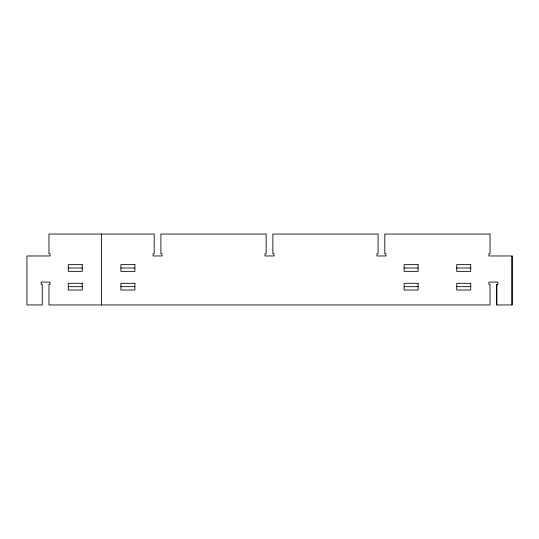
<?xml version="1.0" encoding="UTF-8"?>
<svg xmlns="http://www.w3.org/2000/svg" width="539" height="539" viewBox="0 0 539 539"><rect width="100%" height="100%" fill="white"/><g stroke="black" fill="none" stroke-linecap="round" stroke-linejoin="round"><path stroke-width="0.81" d="M496.749 304.953L496.749 284.329L497.868 284.329L497.868 282.092L488.913 282.092L488.913 284.329L490.032 284.329L490.032 304.953L48.968 304.953L48.968 284.329L50.087 284.329L50.087 282.092L41.132 282.092L41.132 284.329L42.251 284.329L42.251 304.953L26.95 304.953L26.95 255.971L50.087 255.971L50.087 253.734L48.968 253.734L48.968 234.047L154.194 234.047L154.194 253.734L153.076 253.734L153.076 255.971L162.03 255.971L162.03 253.734L160.912 253.734L160.912 234.047L266.145 234.047L266.145 253.734L265.02 253.734L265.02 255.971L273.98 255.971L273.98 253.734L272.855 253.734L272.855 234.047L378.088 234.047L378.088 253.734L376.97 253.734L376.97 255.971L385.924 255.971L385.924 253.734L384.806 253.734L384.806 234.047L490.032 234.047L490.032 253.734L488.913 253.734L488.913 255.971L512.05 255.971L512.05 304.953L496.749 304.953L496.749 284.329M512.05 304.953L512.05 255.971M68.278 268.004L82.272 268.004M120.891 268.004L134.885 268.004M404.115 268.004L418.109 268.004M456.728 268.004L470.722 268.004M68.278 286.667L82.272 286.667M120.891 286.667L134.885 286.667M404.115 286.667L418.109 286.667M456.728 286.667L470.722 286.667M101.581 234.047L101.581 304.953M82.272 264.649L68.278 264.649L68.278 271.366L82.272 271.366L82.272 264.649M134.885 264.649L120.891 264.649L120.891 271.366L134.885 271.366L134.885 264.649M418.109 264.649L404.115 264.649L404.115 271.366L418.109 271.366L418.109 264.649M470.722 264.649L456.728 264.649L456.728 271.366L470.722 271.366L470.722 264.649M82.272 283.305L68.278 283.305L68.278 290.022L82.272 290.022L82.272 283.305M134.885 283.305L120.891 283.305L120.891 290.022L134.885 290.022L134.885 283.305M418.109 283.305L404.115 283.305L404.115 290.022L418.109 290.022L418.109 283.305M470.722 283.305L456.728 283.305L456.728 290.022L470.722 290.022L470.722 283.305"/></g></svg>
